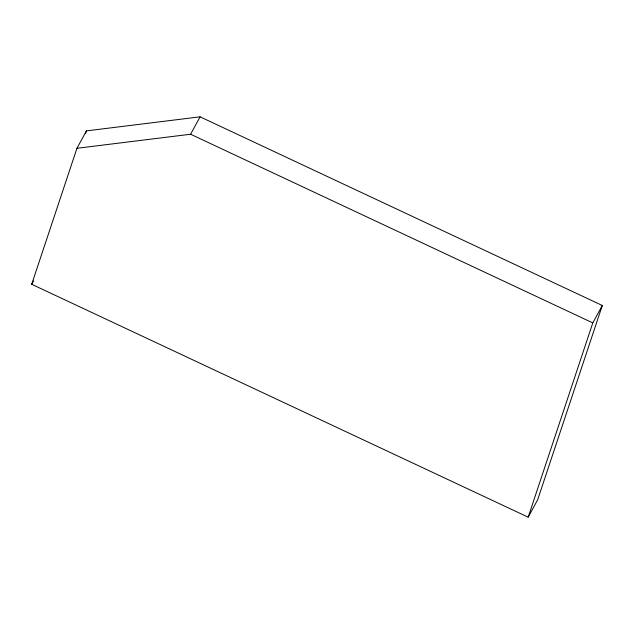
<?xml version="1.0" encoding="UTF-8"?>
<svg xmlns="http://www.w3.org/2000/svg" width="634" height="634" viewBox="0 0 634 634"><rect width="100%" height="100%" fill="white"/><g stroke="black" fill="none" stroke-linecap="round" stroke-linejoin="round"><path stroke-width="0.95" d="M31.7 284.286L76.936 148.293L86.438 130.881L200.098 116.822L602.3 305.493L537.672 499.766L528.17 517.178L31.7 284.286L33.507 280.973M85.503 133.695L86.438 130.881M528.17 517.178L592.798 322.904L602.3 305.493M76.936 148.293L190.596 134.234L200.098 116.822M190.596 134.234L592.798 322.904"/></g></svg>
